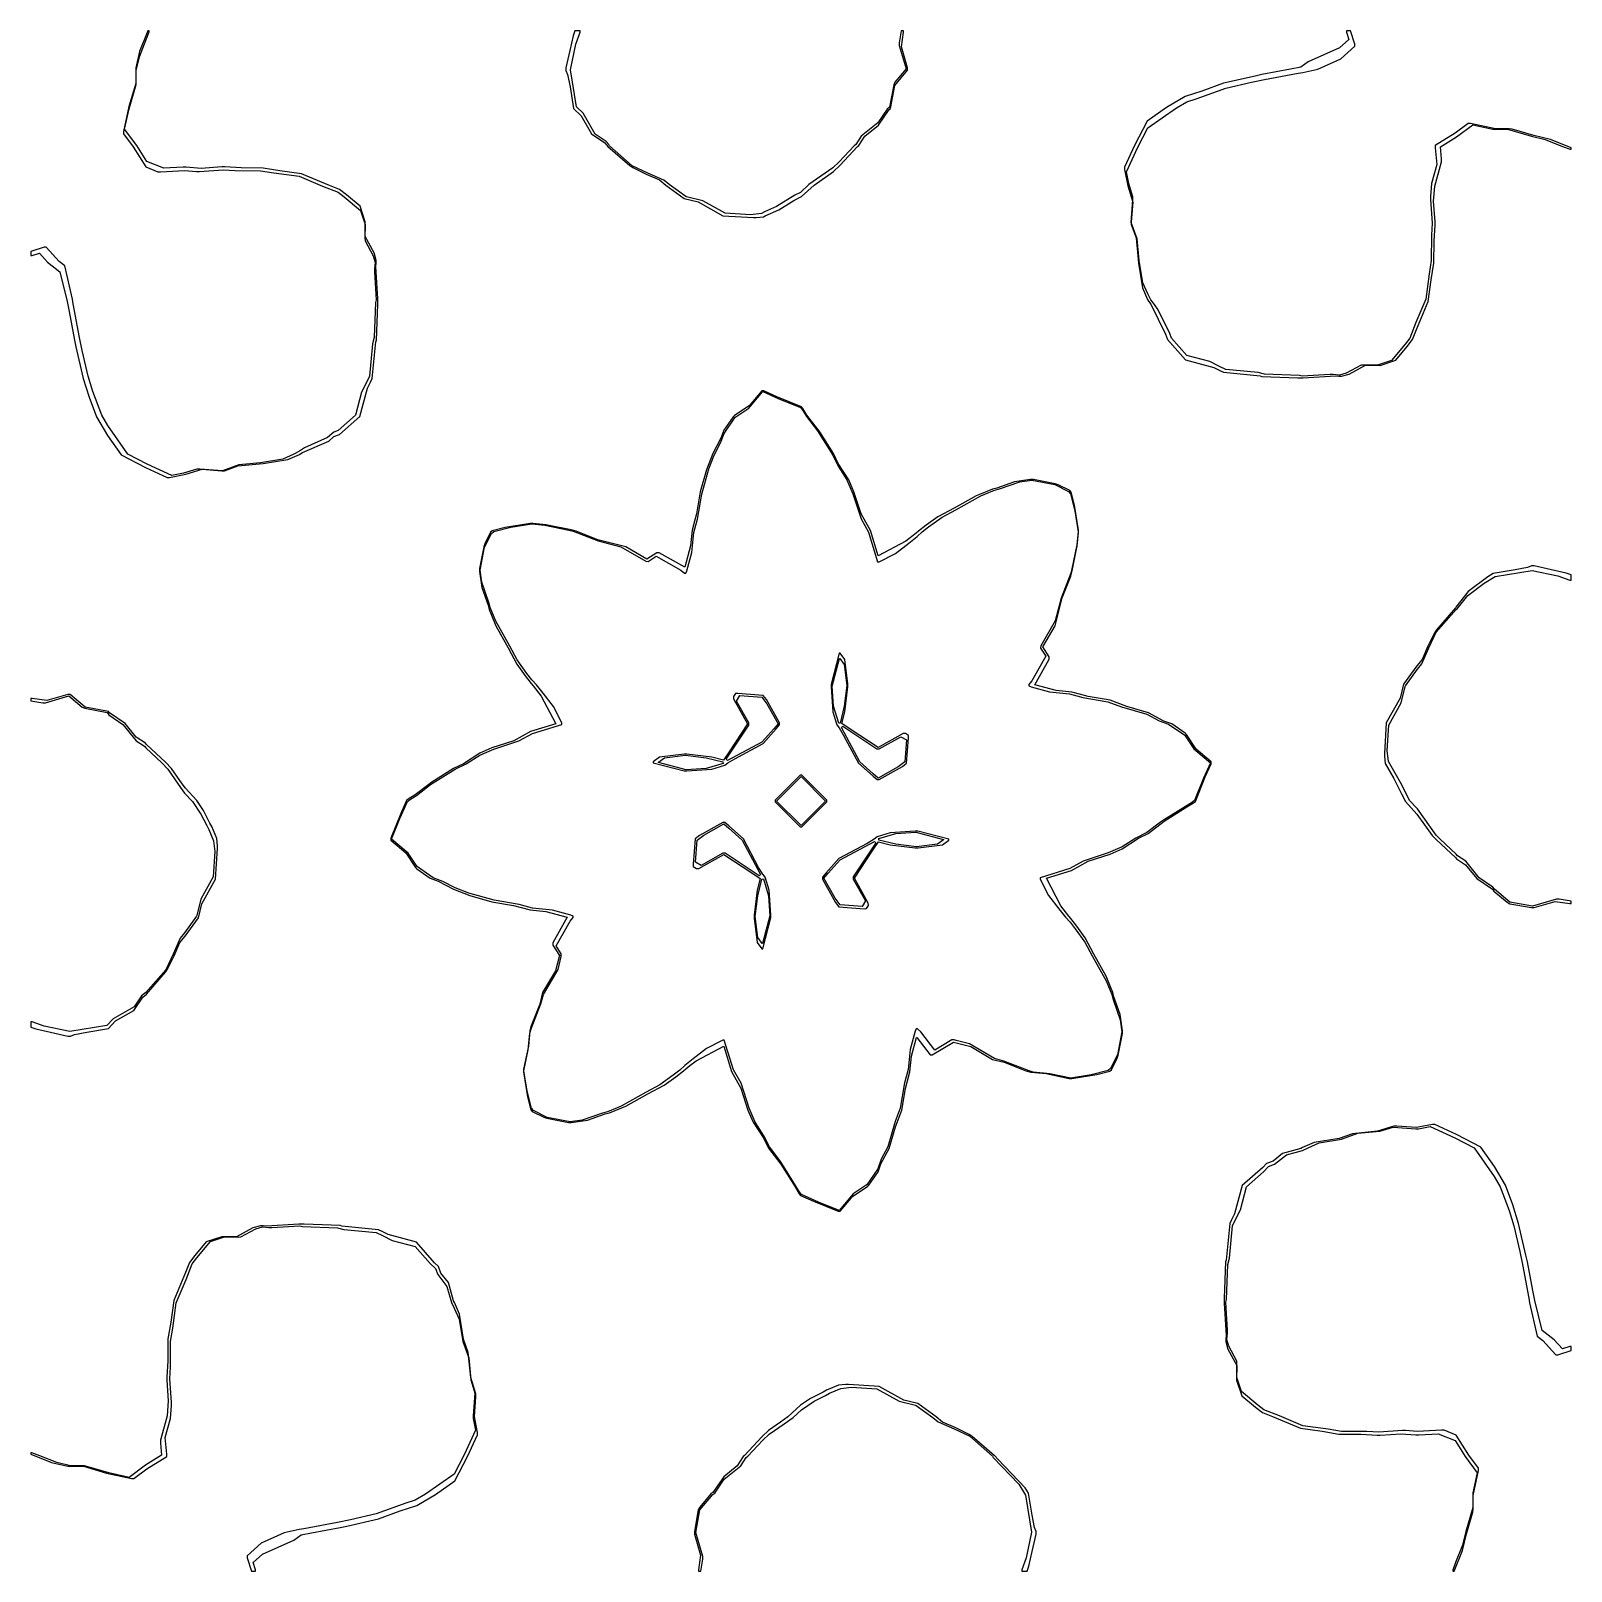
# Model space of a CAD drawing. Extents: x 65 to 85, y 65 to 85.
import ezdxf

# ---------------------------------------------------------------- set-up
doc = ezdxf.new("R2010")
doc.units = 0

msp = doc.modelspace()

# ---------------------------------------------------------------- linework, layer by layer
for points in [[(65.57, 80.984), (65.587, 80.897), (65.682, 80.485), (65.757, 80.244), (65.853, 79.989), (65.997, 79.744), (66.172, 79.496), (66.489, 79.33), (66.77, 79.2), (66.803, 79.2), (67.015, 79.241), (67.224, 79.306), (67.481, 79.288), (67.516, 79.288), (67.69, 79.35), (68.017, 79.381), (68.339, 79.435), (68.488, 79.499), (68.508, 79.51), (68.529, 79.525), (68.871, 79.673), (68.937, 79.732), (69.009, 79.759), (69.274, 79.992), (69.37, 80.358), (69.413, 80.439), (69.433, 80.485), (69.481, 80.959), (69.487, 80.983), (69.507, 81.45), (69.506, 81.519), (69.481, 81.94), (69.485, 81.981), (69.485, 82.017), (69.457, 82.115), (69.342, 82.33), (69.343, 82.517), (69.276, 82.723), (69.1, 82.87), (69.009, 82.939), (68.88, 82.989), (68.514, 83.144), (68.232, 83.183), (68.018, 83.217), (67.734, 83.219), (67.519, 83.234), (67.481, 83.233), (67.214, 83.213), (67.019, 83.229), (66.98, 83.229), (66.726, 83.215), (66.506, 83.304), (66.378, 83.508), (66.219, 83.721), (66.277, 83.985), (66.361, 84.27), (66.368, 84.303), (66.369, 84.482), (66.412, 84.661), (66.5, 84.884), (66.538, 84.984), (66.538, 84.999), (66.519, 84.999), (66.414, 84.729), (66.363, 84.517), (66.363, 84.314), (66.274, 84.015), (66.204, 83.693), (66.204, 83.662), (66.331, 83.492), (66.494, 83.231), (66.65, 83.167), (66.686, 83.167), (66.997, 83.184), (67.152, 83.172), (67.19, 83.172), (67.5, 83.195), (67.656, 83.185), (67.982, 83.183), (68.158, 83.155), (68.486, 83.11), (68.787, 82.982), (68.99, 82.904), (69.069, 82.844), (69.281, 82.667), (69.34, 82.484), (69.339, 82.306), (69.343, 82.271), (69.446, 82.078), (69.471, 81.993), (69.462, 81.909), (69.462, 81.871), (69.483, 81.508), (69.477, 81.472), (69.459, 81.017), (69.439, 80.934), (69.396, 80.515), (69.36, 80.432), (69.296, 80.308), (69.216, 80.008), (68.991, 79.81), (68.934, 79.789), (68.853, 79.717), (68.552, 79.587), (68.491, 79.54), (68.417, 79.501), (68.271, 79.438), (67.983, 79.39), (67.7, 79.363), (67.49, 79.288), (67.194, 79.309), (67.158, 79.309), (66.985, 79.255), (66.83, 79.225), (66.511, 79.373), (66.262, 79.504), (66.002, 79.873), (65.921, 80.011), (65.805, 80.318), (65.744, 80.515), (65.668, 80.847), (65.633, 81.016), (65.551, 81.455), (65.544, 81.516), (65.442, 81.949), (65.37, 82.004), (65.202, 82.191), (65.175, 82.19), (65.001, 82.133), (65.001, 82.08), (65.017, 82.08), (65.114, 82.112), (65.219, 81.995), (65.379, 81.872), (65.472, 81.485), (65.501, 81.353), (65.57, 80.984)], [(72.001, 84.273), (72.047, 83.99), (72.144, 83.897), (72.281, 83.663), (72.453, 83.544), (72.493, 83.495), (72.778, 83.251), (72.816, 83.224), (72.989, 83.139), (73.161, 83.065), (73.246, 82.997), (73.484, 82.824), (73.663, 82.778), (73.986, 82.599), (74.382, 82.574), (74.42, 82.574), (74.513, 82.586), (74.535, 82.597), (74.712, 82.674), (74.906, 82.794), (75.008, 82.846), (75.17, 82.996), (75.422, 83.171), (75.505, 83.249), (75.734, 83.495), (75.75, 83.509), (75.829, 83.63), (76.004, 83.772), (76.143, 83.977), (76.164, 83.992), (76.219, 84.291), (76.384, 84.488), (76.384, 84.517), (76.304, 84.789), (76.332, 84.981), (76.332, 84.999), (76.299, 84.999), (76.276, 84.843), (76.276, 84.808), (76.365, 84.505), (76.22, 84.334), (76.204, 84.299), (76.151, 84.008), (76.117, 83.983), (75.996, 83.805), (75.781, 83.63), (75.711, 83.524), (75.689, 83.505), (75.495, 83.297), (75.412, 83.219), (75.102, 83.004), (74.992, 82.901), (74.921, 82.865), (74.681, 82.716), (74.525, 82.649), (74.487, 82.628), (74.346, 82.61), (74.014, 82.631), (73.727, 82.79), (73.513, 82.844), (73.504, 82.848), (73.289, 83.003), (73.218, 83.06), (73.011, 83.15), (72.81, 83.248), (72.588, 83.439), (72.512, 83.506), (72.503, 83.522), (72.472, 83.56), (72.329, 83.658), (72.171, 83.929), (72.087, 84.01), (72.008, 84.493), (72.078, 84.825), (72.131, 84.983), (72.131, 84.999), (72.063, 84.999), (72.04, 84.932), (72, 84.742), (71.947, 84.518), (71.947, 84.484), (71.967, 84.431), (72.001, 84.273)], [(79.306, 82.776), (79.288, 82.519), (79.288, 82.484), (79.35, 82.31), (79.381, 81.983), (79.435, 81.661), (79.499, 81.512), (79.51, 81.491), (79.541, 81.448), (79.733, 81.06), (79.759, 80.991), (79.992, 80.726), (80.358, 80.629), (80.439, 80.587), (80.485, 80.566), (80.959, 80.519), (80.983, 80.513), (81.45, 80.493), (81.519, 80.494), (81.94, 80.519), (81.981, 80.515), (82.017, 80.514), (82.115, 80.543), (82.33, 80.657), (82.517, 80.656), (82.723, 80.724), (82.87, 80.9), (82.939, 80.99), (82.989, 81.12), (83.144, 81.486), (83.183, 81.768), (83.217, 81.982), (83.219, 82.266), (83.233, 82.481), (83.233, 82.519), (83.213, 82.786), (83.229, 82.984), (83.315, 83.299), (83.315, 83.335), (83.302, 83.493), (83.508, 83.622), (83.721, 83.78), (83.982, 83.723), (84.17, 83.723), (84.485, 83.63), (84.661, 83.587), (84.884, 83.499), (84.984, 83.462), (84.999, 83.462), (84.999, 83.481), (84.729, 83.586), (84.515, 83.638), (84.231, 83.721), (84.194, 83.725), (84.018, 83.725), (83.693, 83.796), (83.662, 83.796), (83.492, 83.669), (83.235, 83.508), (83.235, 83.481), (83.253, 83.263), (83.185, 83.016), (83.172, 82.848), (83.172, 82.81), (83.195, 82.5), (83.185, 82.344), (83.183, 82.018), (83.155, 81.842), (83.11, 81.514), (82.982, 81.213), (82.904, 81.01), (82.844, 80.931), (82.667, 80.719), (82.484, 80.66), (82.306, 80.66), (82.271, 80.657), (82.078, 80.554), (81.993, 80.529), (81.909, 80.538), (81.871, 80.538), (81.508, 80.517), (81.472, 80.522), (81.017, 80.541), (80.934, 80.561), (80.515, 80.603), (80.432, 80.64), (80.308, 80.704), (80.008, 80.783), (79.81, 81.009), (79.788, 81.069), (79.636, 81.375), (79.588, 81.447), (79.54, 81.508), (79.501, 81.583), (79.438, 81.729), (79.39, 82.017), (79.363, 82.3), (79.288, 82.51), (79.309, 82.805), (79.309, 82.842), (79.255, 83.015), (79.225, 83.17), (79.373, 83.489), (79.504, 83.738), (79.873, 83.998), (80.011, 84.079), (80.132, 84.118), (80.514, 84.255), (80.847, 84.332), (81.016, 84.367), (81.455, 84.449), (81.516, 84.456), (81.708, 84.5), (82.008, 84.633), (82.191, 84.798), (82.19, 84.825), (82.133, 84.999), (82.08, 84.999), (82.08, 84.983), (82.112, 84.886), (81.992, 84.777), (81.585, 84.597), (81.489, 84.529), (81.353, 84.499), (80.984, 84.43), (80.897, 84.412), (80.486, 84.318), (80.203, 84.216), (79.989, 84.146), (79.744, 84.002), (79.496, 83.828), (79.33, 83.511), (79.2, 83.23), (79.2, 83.197), (79.241, 82.985), (79.306, 82.776)], [(69.674, 74.49), (69.869, 74.328), (69.997, 74.138), (70.011, 74.119), (70.184, 73.999), (70.29, 73.961), (70.489, 73.854), (70.702, 73.773), (70.985, 73.693), (71.269, 73.645), (71.369, 73.619), (71.484, 73.585), (71.688, 73.566), (71.963, 73.491), (71.777, 73.158), (71.777, 73.13), (71.863, 72.995), (71.813, 72.797), (71.646, 72.512), (71.609, 72.364), (71.496, 72.079), (71.48, 72.016), (71.461, 71.818), (71.399, 71.518), (71.399, 71.482), (71.45, 71.159), (71.494, 70.99), (71.51, 70.971), (71.663, 70.896), (71.701, 70.882), (71.982, 70.826), (72.018, 70.826), (72.23, 70.858), (72.457, 70.937), (72.513, 70.95), (72.682, 71.019), (72.725, 71.039), (73.01, 71.199), (73.224, 71.31), (73.376, 71.419), (73.475, 71.496), (73.506, 71.524), (73.557, 71.565), (73.638, 71.628), (73.998, 71.815), (74.098, 71.488), (74.219, 71.273), (74.311, 70.987), (74.379, 70.831), (74.518, 70.617), (74.579, 70.491), (74.74, 70.286), (74.923, 69.991), (74.975, 69.902), (74.993, 69.88), (75.163, 69.804), (75.484, 69.674), (75.51, 69.674), (75.672, 69.869), (75.862, 69.997), (75.88, 70.011), (76.001, 70.184), (76.038, 70.29), (76.145, 70.488), (76.225, 70.772), (76.307, 70.986), (76.355, 71.269), (76.381, 71.369), (76.414, 71.484), (76.434, 71.688), (76.499, 71.928), (76.504, 71.929), (76.677, 71.705), (76.701, 71.705), (76.978, 71.87), (77.203, 71.813), (77.488, 71.646), (77.636, 71.609), (77.921, 71.496), (77.984, 71.48), (78.182, 71.461), (78.482, 71.399), (78.518, 71.399), (78.841, 71.45), (79.01, 71.494), (79.029, 71.51), (79.104, 71.663), (79.118, 71.701), (79.174, 71.982), (79.174, 72.018), (79.142, 72.23), (79.063, 72.457), (79.05, 72.513), (78.981, 72.682), (78.961, 72.725), (78.801, 73.01), (78.689, 73.224), (78.581, 73.376), (78.504, 73.475), (78.475, 73.506), (78.372, 73.638), (78.185, 73.998), (78.512, 74.098), (78.727, 74.219), (79.013, 74.311), (79.169, 74.379), (79.383, 74.518), (79.509, 74.579), (79.713, 74.74), (80.009, 74.923), (80.097, 74.976), (80.12, 74.993), (80.249, 75.313), (80.326, 75.484), (80.326, 75.51), (80.13, 75.672), (80.003, 75.862), (79.989, 75.88), (79.816, 76.001), (79.71, 76.038), (79.512, 76.145), (79.228, 76.225), (79.014, 76.307), (78.73, 76.355), (78.631, 76.381), (78.516, 76.414), (78.312, 76.434), (78.037, 76.509), (78.223, 76.841), (78.223, 76.87), (78.14, 77), (78.3, 77.273), (78.391, 77.636), (78.504, 77.921), (78.521, 77.987), (78.578, 78.269), (78.584, 78.307), (78.601, 78.481), (78.601, 78.518), (78.55, 78.841), (78.506, 79.01), (78.49, 79.029), (78.337, 79.104), (78.299, 79.118), (78.018, 79.174), (77.981, 79.174), (77.77, 79.142), (77.542, 79.063), (77.486, 79.05), (77.318, 78.981), (77.274, 78.961), (76.99, 78.801), (76.776, 78.69), (76.624, 78.581), (76.525, 78.504), (76.493, 78.476), (76.361, 78.372), (76.002, 78.184), (75.902, 78.512), (75.78, 78.727), (75.688, 79.012), (75.621, 79.169), (75.482, 79.383), (75.42, 79.51), (75.244, 79.793), (75.215, 79.832), (75.077, 80.008), (75.024, 80.097), (75.007, 80.119), (74.687, 80.249), (74.516, 80.326), (74.49, 80.326), (74.328, 80.13), (74.138, 80.003), (74.12, 79.989), (73.999, 79.816), (73.961, 79.71), (73.854, 79.511), (73.773, 79.298), (73.693, 79.015), (73.645, 78.73), (73.619, 78.631), (73.585, 78.516), (73.566, 78.312), (73.491, 78.037), (73.158, 78.223), (73.13, 78.223), (73, 78.14), (72.727, 78.3), (72.364, 78.391), (72.079, 78.504), (72.015, 78.52), (71.731, 78.578), (71.692, 78.584), (71.519, 78.601), (71.482, 78.601), (71.159, 78.55), (70.99, 78.506), (70.971, 78.49), (70.896, 78.337), (70.882, 78.299), (70.826, 78.018), (70.826, 77.981), (70.858, 77.77), (70.937, 77.542), (70.95, 77.486), (71.019, 77.318), (71.039, 77.274), (71.199, 76.99), (71.31, 76.776), (71.419, 76.624), (71.496, 76.525), (71.524, 76.493), (71.628, 76.361), (71.815, 76.002), (71.488, 75.902), (71.273, 75.78), (70.987, 75.689), (70.831, 75.621), (70.617, 75.482), (70.49, 75.42), (70.207, 75.244), (70.168, 75.215), (69.992, 75.078), (69.902, 75.024), (69.88, 75.007), (69.804, 74.837), (69.674, 74.516), (69.674, 74.49)], [(69.891, 74.993), (69.929, 75.024), (70.008, 75.071), (70.192, 75.215), (70.51, 75.412), (70.654, 75.482), (70.829, 75.596), (71.013, 75.675), (71.337, 75.779), (71.512, 75.878), (71.895, 75.995), (71.895, 76.015), (71.785, 76.225), (71.652, 76.398), (71.565, 76.506), (71.504, 76.575), (71.439, 76.657), (71.313, 76.834), (71.222, 77.01), (71.039, 77.335), (71.015, 77.388), (70.963, 77.513), (70.948, 77.579), (70.857, 77.84), (70.834, 77.998), (70.893, 78.294), (70.98, 78.472), (71.011, 78.499), (71.231, 78.555), (71.504, 78.599), (71.674, 78.582), (71.985, 78.518), (72.04, 78.504), (72.365, 78.376), (72.663, 78.301), (72.986, 78.112), (73.014, 78.111), (73.118, 78.177), (73.441, 77.997), (73.488, 77.958), (73.506, 77.958), (73.518, 77.987), (73.582, 78.225), (73.607, 78.484), (73.635, 78.581), (73.655, 78.659), (73.711, 78.985), (73.803, 79.312), (73.871, 79.489), (73.957, 79.65), (74.001, 79.773), (74.146, 79.981), (74.167, 79.997), (74.323, 80.102), (74.343, 80.124), (74.503, 80.316), (74.703, 80.227), (74.993, 80.109), (75.024, 80.07), (75.071, 79.992), (75.215, 79.807), (75.412, 79.49), (75.482, 79.346), (75.596, 79.171), (75.675, 78.987), (75.779, 78.663), (75.878, 78.488), (75.995, 78.104), (76.015, 78.104), (76.225, 78.214), (76.398, 78.348), (76.506, 78.434), (76.575, 78.496), (76.657, 78.56), (76.834, 78.686), (77.01, 78.778), (77.335, 78.961), (77.388, 78.985), (77.513, 79.036), (77.579, 79.051), (77.84, 79.143), (77.998, 79.166), (78.294, 79.107), (78.472, 79.02), (78.499, 78.989), (78.555, 78.769), (78.599, 78.496), (78.582, 78.326), (78.518, 78.015), (78.504, 77.96), (78.376, 77.635), (78.301, 77.337), (78.112, 77.014), (78.111, 76.986), (78.177, 76.882), (77.997, 76.559), (77.958, 76.512), (77.957, 76.494), (77.987, 76.482), (78.225, 76.418), (78.484, 76.393), (78.581, 76.365), (78.659, 76.344), (78.985, 76.289), (79.162, 76.221), (79.488, 76.129), (79.65, 76.042), (79.773, 75.999), (79.981, 75.853), (79.997, 75.833), (80.102, 75.677), (80.124, 75.656), (80.316, 75.497), (80.227, 75.297), (80.11, 75.007), (80.07, 74.976), (79.991, 74.928), (79.706, 74.752), (79.667, 74.727), (79.491, 74.589), (79.346, 74.518), (79.171, 74.404), (78.987, 74.325), (78.663, 74.221), (78.488, 74.122), (78.104, 74.004), (78.104, 73.985), (78.214, 73.775), (78.348, 73.602), (78.434, 73.493), (78.496, 73.425), (78.56, 73.342), (78.686, 73.166), (78.778, 72.99), (78.961, 72.664), (78.985, 72.612), (79.036, 72.486), (79.051, 72.421), (79.143, 72.16), (79.166, 72.002), (79.107, 71.706), (79.02, 71.527), (78.989, 71.501), (78.769, 71.444), (78.502, 71.402), (78.231, 71.458), (78.192, 71.464), (78.016, 71.481), (77.96, 71.495), (77.635, 71.624), (77.512, 71.655), (77.187, 71.846), (77.014, 71.889), (76.989, 71.898), (76.958, 71.898), (76.739, 71.767), (76.555, 72.005), (76.512, 72.042), (76.494, 72.042), (76.482, 72.013), (76.418, 71.775), (76.393, 71.516), (76.365, 71.419), (76.344, 71.34), (76.289, 71.014), (76.221, 70.838), (76.129, 70.512), (76.042, 70.35), (75.999, 70.226), (75.853, 70.019), (75.833, 70.003), (75.677, 69.898), (75.656, 69.876), (75.496, 69.683), (75.227, 69.792), (75.007, 69.891), (74.976, 69.929), (74.928, 70.009), (74.752, 70.294), (74.727, 70.333), (74.589, 70.509), (74.518, 70.653), (74.404, 70.829), (74.325, 71.013), (74.221, 71.337), (74.122, 71.512), (74.004, 71.895), (73.985, 71.895), (73.775, 71.785), (73.602, 71.652), (73.493, 71.566), (73.425, 71.504), (73.342, 71.439), (73.166, 71.313), (72.99, 71.222), (72.664, 71.039), (72.612, 71.015), (72.486, 70.964), (72.421, 70.948), (72.16, 70.857), (72.002, 70.834), (71.705, 70.893), (71.527, 70.98), (71.501, 71.011), (71.444, 71.231), (71.402, 71.498), (71.458, 71.769), (71.464, 71.808), (71.481, 71.984), (71.496, 72.04), (71.624, 72.365), (71.655, 72.488), (71.846, 72.813), (71.888, 72.982), (71.888, 73.014), (71.822, 73.118), (72.003, 73.441), (72.042, 73.488), (72.042, 73.506), (72.013, 73.518), (71.775, 73.582), (71.516, 73.607), (71.419, 73.635), (71.34, 73.655), (71.015, 73.711), (70.688, 73.803), (70.511, 73.871), (70.35, 73.957), (70.226, 74.001), (70.019, 74.146), (70.003, 74.167), (69.898, 74.323), (69.876, 74.343), (69.683, 74.504), (69.792, 74.773), (69.891, 74.993)], [(82.846, 74.992), (82.996, 74.83), (83.194, 74.554), (83.249, 74.495), (83.495, 74.266), (83.509, 74.25), (83.629, 74.171), (83.772, 73.995), (83.977, 73.857), (83.995, 73.831), (84.167, 73.687), (84.202, 73.667), (84.482, 73.616), (84.517, 73.616), (84.789, 73.696), (84.981, 73.668), (84.999, 73.668), (84.999, 73.701), (84.843, 73.724), (84.808, 73.724), (84.496, 73.633), (84.203, 73.687), (84.004, 73.854), (83.983, 73.883), (83.805, 74.004), (83.63, 74.219), (83.524, 74.288), (83.505, 74.311), (83.297, 74.505), (83.247, 74.558), (83.004, 74.897), (82.901, 75.008), (82.8, 75.211), (82.628, 75.513), (82.61, 75.654), (82.631, 75.986), (82.79, 76.273), (82.844, 76.487), (82.848, 76.496), (83.003, 76.711), (83.06, 76.781), (83.15, 76.989), (83.248, 77.19), (83.439, 77.411), (83.506, 77.487), (83.52, 77.496), (83.658, 77.67), (83.869, 77.829), (84.013, 77.913), (84.493, 77.992), (84.825, 77.922), (84.983, 77.869), (84.999, 77.869), (84.999, 77.937), (84.932, 77.959), (84.742, 77.999), (84.518, 78.053), (84.484, 78.053), (84.431, 78.033), (84.273, 77.999), (83.987, 77.952), (83.915, 77.91), (83.663, 77.72), (83.502, 77.517), (83.496, 77.507), (83.251, 77.222), (83.224, 77.184), (83.139, 77.011), (83.065, 76.839), (82.997, 76.754), (82.824, 76.515), (82.778, 76.337), (82.599, 76.014), (82.574, 75.618), (82.574, 75.58), (82.586, 75.487), (82.698, 75.29), (82.795, 75.093), (82.846, 74.992)], [(75.412, 76.159), (75.464, 75.99), (75.497, 75.95), (75.549, 75.861), (75.745, 75.493), (75.938, 75.321), (75.988, 75.279), (76.014, 75.278), (76.317, 75.45), (76.371, 75.491), (76.397, 75.822), (76.397, 75.849), (76.355, 75.875), (76.326, 75.875), (76.001, 75.694), (75.637, 75.933), (75.532, 76.005), (75.568, 76.159), (75.608, 76.481), (75.608, 76.519), (75.569, 76.837), (75.509, 76.918), (75.496, 76.918), (75.392, 76.517), (75.392, 76.481), (75.412, 76.159)], [(75.405, 76.49), (75.498, 76.848), (75.504, 76.849), (75.561, 76.773), (75.595, 76.5), (75.562, 76.231), (75.509, 76.012), (75.489, 76.012), (75.421, 76.231), (75.405, 76.49)], [(73.483, 75.392), (73.519, 75.392), (73.841, 75.412), (74.01, 75.464), (74.05, 75.497), (74.139, 75.549), (74.507, 75.745), (74.679, 75.938), (74.721, 75.988), (74.721, 76.014), (74.55, 76.317), (74.509, 76.371), (74.178, 76.397), (74.151, 76.397), (74.125, 76.355), (74.125, 76.326), (74.305, 76.001), (74.067, 75.637), (73.995, 75.532), (73.841, 75.568), (73.519, 75.608), (73.481, 75.608), (73.163, 75.569), (73.082, 75.509), (73.082, 75.496), (73.483, 75.392)], [(65.068, 72.04), (65.258, 72), (65.482, 71.947), (65.516, 71.947), (65.569, 71.967), (65.727, 72.001), (66.01, 72.047), (66.102, 72.144), (66.337, 72.281), (66.455, 72.453), (66.505, 72.493), (66.749, 72.778), (66.776, 72.816), (66.86, 72.989), (66.935, 73.161), (67.003, 73.246), (67.176, 73.484), (67.221, 73.663), (67.4, 73.986), (67.426, 74.382), (67.426, 74.42), (67.414, 74.515), (67.35, 74.67), (67.326, 74.712), (67.243, 74.877), (67.155, 75.007), (67.004, 75.17), (66.937, 75.268), (66.829, 75.422), (66.75, 75.505), (66.505, 75.734), (66.491, 75.75), (66.37, 75.829), (66.228, 76.004), (66.022, 76.143), (66.008, 76.164), (65.708, 76.219), (65.512, 76.384), (65.483, 76.384), (65.211, 76.304), (65.018, 76.332), (65.001, 76.332), (65.001, 76.299), (65.157, 76.276), (65.192, 76.276), (65.495, 76.364), (65.666, 76.22), (65.701, 76.204), (65.992, 76.151), (66.016, 76.117), (66.195, 75.995), (66.37, 75.781), (66.476, 75.711), (66.495, 75.689), (66.703, 75.495), (66.781, 75.412), (66.916, 75.22), (66.996, 75.102), (67.098, 74.993), (67.21, 74.828), (67.284, 74.682), (67.313, 74.629), (67.372, 74.485), (67.39, 74.346), (67.369, 74.014), (67.21, 73.727), (67.156, 73.513), (67.152, 73.504), (66.997, 73.289), (66.939, 73.218), (66.85, 73.011), (66.752, 72.81), (66.561, 72.589), (66.494, 72.512), (66.478, 72.503), (66.44, 72.472), (66.342, 72.329), (66.071, 72.171), (65.99, 72.087), (65.507, 72.008), (65.175, 72.078), (65.017, 72.131), (65.001, 72.131), (65.001, 72.063), (65.068, 72.04)], [(74.321, 75.986), (74.321, 76.015), (74.164, 76.298), (74.208, 76.37), (74.491, 76.348), (74.556, 76.262), (74.704, 76.002), (74.649, 75.938), (74.493, 75.763), (74.044, 75.525), (74.03, 75.541), (74.321, 75.986)], [(75.986, 75.678), (76.015, 75.678), (76.298, 75.835), (76.37, 75.792), (76.348, 75.509), (76.262, 75.444), (76.002, 75.296), (75.938, 75.351), (75.763, 75.507), (75.525, 75.956), (75.541, 75.97), (75.986, 75.678)], [(73.15, 75.504), (73.227, 75.561), (73.5, 75.595), (73.769, 75.562), (73.987, 75.509), (73.988, 75.489), (73.769, 75.421), (73.51, 75.405), (73.152, 75.498), (73.15, 75.504)], [(74.664, 74.989), (74.989, 74.664), (75.011, 74.664), (75.336, 74.989), (75.336, 75.011), (75.011, 75.336), (74.989, 75.336), (74.664, 75.011), (74.664, 74.989)], [(75, 75.32), (75.32, 75), (75, 74.68), (74.68, 75), (75, 75.32)], [(73.602, 74.178), (73.602, 74.151), (73.645, 74.125), (73.674, 74.125), (73.999, 74.305), (74.363, 74.067), (74.468, 73.995), (74.431, 73.841), (74.392, 73.519), (74.392, 73.481), (74.43, 73.163), (74.491, 73.082), (74.504, 73.082), (74.608, 73.483), (74.608, 73.519), (74.588, 73.841), (74.536, 74.01), (74.503, 74.05), (74.45, 74.138), (74.254, 74.507), (74.062, 74.679), (74.012, 74.721), (73.985, 74.721), (73.683, 74.55), (73.628, 74.509), (73.602, 74.178)], [(73.738, 74.556), (73.998, 74.703), (74.062, 74.649), (74.236, 74.493), (74.475, 74.044), (74.459, 74.03), (74.014, 74.321), (73.985, 74.321), (73.702, 74.164), (73.629, 74.208), (73.652, 74.491), (73.738, 74.556)], [(75.278, 73.985), (75.45, 73.683), (75.491, 73.628), (75.821, 73.602), (75.849, 73.603), (75.875, 73.645), (75.874, 73.674), (75.694, 73.999), (75.933, 74.363), (76.005, 74.468), (76.159, 74.431), (76.481, 74.392), (76.519, 74.392), (76.837, 74.431), (76.918, 74.491), (76.918, 74.504), (76.517, 74.608), (76.481, 74.608), (76.159, 74.588), (75.99, 74.536), (75.95, 74.503), (75.861, 74.45), (75.493, 74.254), (75.321, 74.062), (75.279, 74.012), (75.278, 73.985)], [(76.012, 74.511), (76.231, 74.579), (76.49, 74.595), (76.848, 74.502), (76.849, 74.496), (76.773, 74.439), (76.5, 74.405), (76.231, 74.438), (76.012, 74.491), (76.012, 74.511)], [(75.507, 74.236), (75.956, 74.475), (75.97, 74.459), (75.678, 74.014), (75.678, 73.985), (75.836, 73.702), (75.792, 73.629), (75.509, 73.651), (75.444, 73.738), (75.296, 73.998), (75.351, 74.062), (75.507, 74.236)], [(74.405, 73.5), (74.438, 73.769), (74.491, 73.987), (74.511, 73.988), (74.579, 73.769), (74.595, 73.51), (74.502, 73.152), (74.496, 73.15), (74.439, 73.227), (74.405, 73.5)], [(80.494, 68.481), (80.519, 68.06), (80.515, 68.019), (80.514, 67.983), (80.543, 67.885), (80.657, 67.67), (80.656, 67.483), (80.723, 67.277), (80.9, 67.13), (80.99, 67.061), (81.12, 67.011), (81.486, 66.856), (81.768, 66.817), (81.982, 66.782), (82.266, 66.781), (82.481, 66.766), (82.519, 66.766), (82.786, 66.786), (82.981, 66.771), (83.019, 66.771), (83.274, 66.785), (83.494, 66.696), (83.622, 66.492), (83.78, 66.279), (83.723, 66.018), (83.723, 65.83), (83.63, 65.515), (83.587, 65.339), (83.499, 65.116), (83.462, 65.016), (83.462, 65.001), (83.481, 65.001), (83.586, 65.271), (83.638, 65.485), (83.721, 65.769), (83.725, 65.806), (83.725, 65.982), (83.796, 66.307), (83.796, 66.338), (83.669, 66.508), (83.506, 66.769), (83.35, 66.833), (83.314, 66.833), (83.003, 66.815), (82.848, 66.828), (82.81, 66.828), (82.5, 66.804), (82.344, 66.815), (82.018, 66.816), (81.842, 66.845), (81.514, 66.89), (81.213, 67.018), (81.009, 67.095), (80.931, 67.156), (80.719, 67.333), (80.66, 67.516), (80.66, 67.694), (80.657, 67.729), (80.554, 67.922), (80.529, 68.007), (80.538, 68.09), (80.538, 68.129), (80.517, 68.492), (80.522, 68.528), (80.541, 68.983), (80.561, 69.066), (80.603, 69.485), (80.64, 69.568), (80.704, 69.692), (80.784, 69.992), (81.005, 70.187), (81.07, 70.254), (81.148, 70.284), (81.302, 70.405), (81.512, 70.462), (81.583, 70.499), (81.729, 70.561), (82.015, 70.609), (82.23, 70.686), (82.516, 70.713), (82.687, 70.766), (82.981, 70.745), (83.018, 70.745), (83.17, 70.775), (83.489, 70.627), (83.738, 70.496), (83.997, 70.127), (84.079, 69.989), (84.195, 69.682), (84.255, 69.485), (84.332, 69.153), (84.367, 68.984), (84.449, 68.545), (84.456, 68.483), (84.558, 68.051), (84.63, 67.995), (84.798, 67.809), (84.825, 67.809), (84.999, 67.867), (84.999, 67.92), (84.983, 67.919), (84.886, 67.887), (84.78, 68.004), (84.621, 68.127), (84.528, 68.515), (84.499, 68.647), (84.43, 69.016), (84.412, 69.103), (84.317, 69.515), (84.243, 69.756), (84.146, 70.011), (84.002, 70.255), (83.828, 70.504), (83.511, 70.67), (83.23, 70.8), (83.197, 70.8), (82.992, 70.76), (82.734, 70.778), (82.698, 70.778), (82.484, 70.712), (82.16, 70.681), (81.985, 70.619), (81.661, 70.565), (81.512, 70.501), (81.488, 70.488), (81.252, 70.424), (81.128, 70.326), (81.042, 70.295), (80.994, 70.244), (80.726, 70.008), (80.629, 69.642), (80.587, 69.561), (80.566, 69.515), (80.519, 69.041), (80.513, 69.017), (80.493, 68.547), (80.494, 68.481)], [(65.686, 66.363), (65.985, 66.274), (66.307, 66.204), (66.338, 66.204), (66.508, 66.331), (66.765, 66.492), (66.765, 66.519), (66.747, 66.737), (66.814, 66.984), (66.828, 67.152), (66.828, 67.19), (66.805, 67.5), (66.815, 67.656), (66.816, 67.982), (66.845, 68.158), (66.89, 68.486), (67.018, 68.787), (67.096, 68.99), (67.156, 69.069), (67.333, 69.281), (67.516, 69.34), (67.694, 69.339), (67.729, 69.343), (67.922, 69.446), (68.007, 69.471), (68.09, 69.462), (68.129, 69.462), (68.492, 69.483), (68.528, 69.477), (68.983, 69.459), (69.066, 69.439), (69.485, 69.396), (69.568, 69.36), (69.692, 69.296), (69.991, 69.216), (70.186, 68.994), (70.254, 68.93), (70.283, 68.852), (70.404, 68.698), (70.462, 68.488), (70.499, 68.417), (70.561, 68.271), (70.609, 67.985), (70.686, 67.77), (70.713, 67.484), (70.766, 67.313), (70.745, 67.019), (70.745, 66.982), (70.775, 66.83), (70.627, 66.511), (70.496, 66.262), (70.127, 66.002), (69.989, 65.921), (69.868, 65.882), (69.486, 65.744), (69.153, 65.668), (68.984, 65.633), (68.545, 65.551), (68.483, 65.544), (68.292, 65.5), (67.992, 65.366), (67.809, 65.202), (67.809, 65.175), (67.867, 65.001), (67.92, 65.001), (67.919, 65.017), (67.887, 65.114), (68.008, 65.223), (68.414, 65.403), (68.511, 65.471), (68.647, 65.501), (69.016, 65.57), (69.103, 65.587), (69.514, 65.682), (69.797, 65.784), (70.011, 65.854), (70.256, 65.998), (70.504, 66.172), (70.67, 66.489), (70.8, 66.77), (70.8, 66.803), (70.76, 67.008), (70.778, 67.266), (70.778, 67.302), (70.712, 67.516), (70.681, 67.84), (70.619, 68.015), (70.565, 68.339), (70.501, 68.488), (70.488, 68.512), (70.424, 68.748), (70.326, 68.872), (70.294, 68.958), (70.244, 69.005), (70.008, 69.274), (69.642, 69.37), (69.561, 69.413), (69.515, 69.433), (69.04, 69.481), (69.017, 69.487), (68.55, 69.507), (68.481, 69.506), (68.06, 69.481), (68.019, 69.485), (67.983, 69.485), (67.885, 69.457), (67.67, 69.342), (67.483, 69.343), (67.277, 69.276), (67.13, 69.1), (67.061, 69.01), (67.011, 68.88), (66.856, 68.514), (66.817, 68.232), (66.782, 68.018), (66.781, 67.734), (66.766, 67.519), (66.766, 67.481), (66.786, 67.214), (66.771, 67.016), (66.685, 66.701), (66.685, 66.665), (66.698, 66.507), (66.492, 66.378), (66.279, 66.219), (66.015, 66.277), (65.73, 66.361), (65.696, 66.368), (65.517, 66.369), (65.339, 66.412), (65.116, 66.5), (65.016, 66.538), (65.001, 66.538), (65.001, 66.519), (65.271, 66.414), (65.482, 66.363), (65.686, 66.363)], [(73.724, 65.157), (73.724, 65.192), (73.633, 65.503), (73.687, 65.797), (73.854, 65.995), (73.883, 66.016), (74.004, 66.195), (74.219, 66.37), (74.288, 66.476), (74.311, 66.495), (74.505, 66.703), (74.588, 66.781), (74.78, 66.916), (74.898, 66.996), (75.007, 67.098), (75.172, 67.21), (75.318, 67.284), (75.371, 67.313), (75.515, 67.372), (75.654, 67.39), (75.986, 67.368), (76.273, 67.21), (76.487, 67.156), (76.496, 67.152), (76.711, 66.997), (76.781, 66.939), (76.989, 66.85), (77.19, 66.752), (77.411, 66.561), (77.487, 66.494), (77.496, 66.479), (77.829, 66.132), (77.913, 65.987), (77.992, 65.507), (77.922, 65.175), (77.869, 65.017), (77.869, 65.001), (77.937, 65.001), (77.959, 65.068), (77.999, 65.258), (78.053, 65.482), (78.053, 65.516), (78.033, 65.569), (77.999, 65.727), (77.952, 66.013), (77.911, 66.083), (77.555, 66.454), (77.516, 66.498), (77.507, 66.504), (77.222, 66.749), (77.184, 66.776), (77.011, 66.86), (76.838, 66.935), (76.754, 67.003), (76.515, 67.176), (76.337, 67.221), (76.014, 67.4), (75.618, 67.426), (75.58, 67.426), (75.485, 67.414), (75.33, 67.35), (75.288, 67.326), (75.123, 67.243), (74.993, 67.155), (74.83, 67.004), (74.732, 66.937), (74.578, 66.829), (74.495, 66.75), (74.266, 66.505), (74.25, 66.491), (74.171, 66.37), (73.996, 66.228), (73.857, 66.022), (73.831, 66.004), (73.687, 65.833), (73.667, 65.798), (73.616, 65.518), (73.616, 65.483), (73.696, 65.211), (73.668, 65.018), (73.668, 65.001), (73.701, 65.001), (73.724, 65.157)]]:
    msp.add_lwpolyline(points, close=True)

doc.saveas('drawing.dxf')
